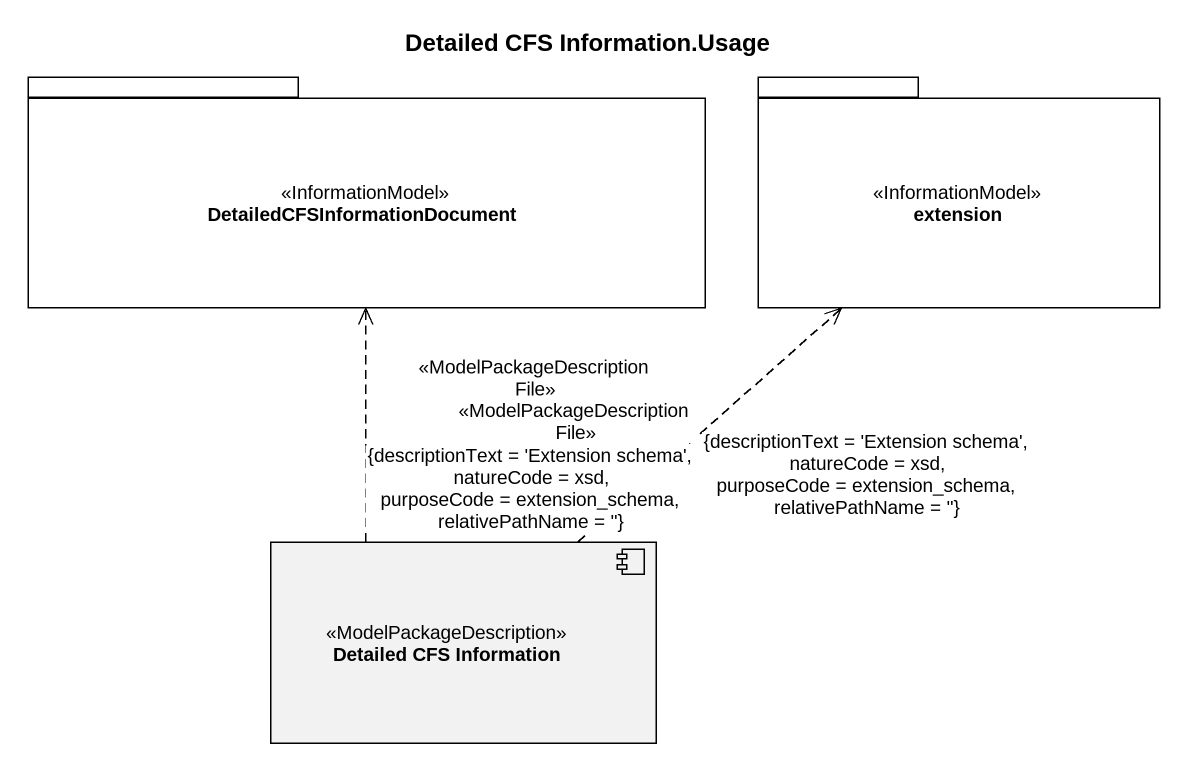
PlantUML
@startuml
title Detailed CFS Information.Usage
package "DetailedCFSInformationDocument" as DetailedCFSInformationDocume <<InformationModel>> {
}
package extension <<InformationModel>> {
}
component "Detailed CFS Information" as Detailed_CFS_Information <<ModelPackageDescription>>
Detailed_CFS_Information .up.> DetailedCFSInformationDocume : <<ModelPackageDescriptionFile>>\n{descriptionText = 'Extension schema', natureCode = xsd, purposeCode = extension_schema, relativePathName = ''}
Detailed_CFS_Information .up.> extension : <<ModelPackageDescriptionFile>>\n{descriptionText = 'Extension schema', natureCode = xsd, purposeCode = extension_schema, relativePathName = ''}
@enduml
